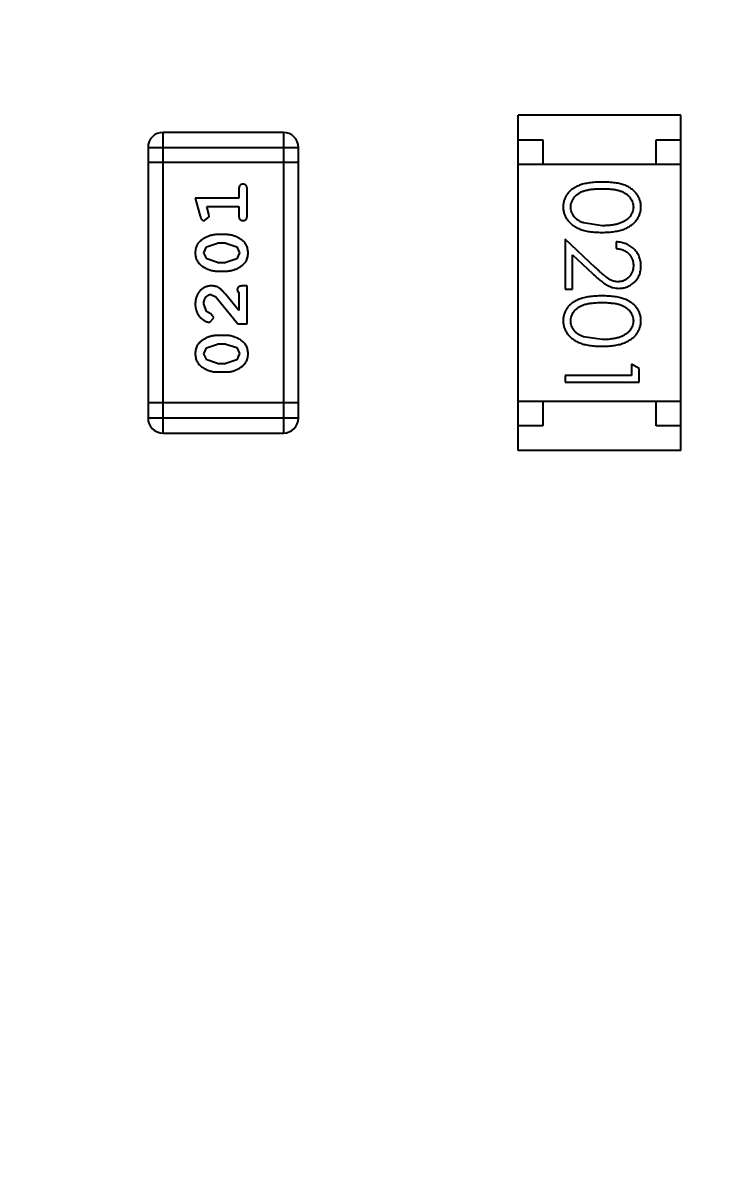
# Model space of a CAD drawing. Header units: inches. Extents: x -13 to 240, y -18 to 126.
# Drawn here: x 202.346 to 203.732, y 82.843 to 85.188 of the extents above; entities that cross this region are included whole.
import ezdxf

# ---------------------------------------------------------------- set-up
doc = ezdxf.new("R2010")
doc.units = ezdxf.units.IN
doc.header["$LTSCALE"] = 1.21
doc.header["$MEASUREMENT"] = 0
doc.header["$PDMODE"] = 3
doc.header["$PDSIZE"] = 0.3125
doc.layers.get('0').update_dxf_attribs({"linetype": 'CONTINUOUS'})
doc.layers.get('Defpoints').update_dxf_attribs({"linetype": 'CONTINUOUS'})
doc.layers.add('DIM', color=3, linetype='CONTINUOUS')
doc.styles.get("Standard").update_dxf_attribs({"font": 'txt', "width": 0.8})
doc.dimstyles.get("Standard").update_dxf_attribs({"dimtxt": 0.15625, "dimasz": 0.1875, "dimexe": 0.125, "dimexo": 0.0625, "dimgap": 0.09, "dimtad": 0, "dimtih": 1, "dimtoh": 1, "dimzin": 4, "dimdsep": 46, "dimtxsty": 'Standard', "dimblk": '_FILLED', "dimblk1": '_FILLED', "dimblk2": '_FILLED', "dimcen": 0.09, "dimazin": 1, "dimtp": 0.01, "dimtm": 0.01, "dimtfac": 1, "dimtofl": 0, "dimtmove": 0, "dimatfit": 3, "dimldrblk": '_FILLED', "dimfxl": 1, "dimtolj": 1, "dimtzin": 4, "dimarcsym": 0})

# ---------------------------------------------------------------- blocks, each defined once
blk = doc.blocks.new('_FILLED')
at = {"color": 0, "linetype": 'ByBlock'}
blk.add_solid([(0, 0), (-1, 0.1667), (-1, -0.1667)], dxfattribs=at)
blk = doc.blocks.new('*D57')
at = {"layer": 'Defpoints', "color": 0}
for p in [(222.3269, 99.4649), (198.0766, 63.4663), (232.488, 63.4663)]:
    blk.add_point(p, dxfattribs=at)
at = {"layer": 'DIM', "color": 0, "lineweight": -2}
for p, q in [((222.3894, 99.4649), (232.613, 99.4649)), ((232.488, 97.4649), (232.488, 84.489)), ((232.488, 65.4663), (232.488, 78.4423)), ((198.1391, 63.4663), (232.613, 63.4663))]:
    blk.add_line(p, q, dxfattribs=at)
at = {"layer": 'DIM', "color": 0, "lineweight": -2, "xscale": 2, "yscale": 2, "zscale": 2}
for p, rotation in [((232.488, 99.4649), 90), ((232.488, 63.4663), 270)]:
    blk.add_blockref('_FILLED', p, dxfattribs=dict(at, rotation=rotation))
at = {"layer": 'DIM', "color": 0, "insert": (232.488, 81.4656), "char_height": 2, "attachment_point": 5, "rotation": 90}
blk.add_mtext('\\A1;36.00', dxfattribs=at)

msp = doc.modelspace()

# ---------------------------------------------------------------- linework, layer by layer
at = {"color": 7, "linetype": 'Continuous'}
for p, q in [((203.349, 84.3214), (203.349, 85.0014)), ((203.679, 85.0014), (203.349, 85.0014)), ((203.679, 84.3214), (203.679, 85.0014)), ((202.6295, 84.3566), (202.6295, 84.9662)), ((202.8733, 84.9662), (202.6295, 84.9662)), ((202.8733, 84.9662), (202.8733, 84.3566)), ((202.599, 84.9357), (202.599, 84.3871)), ((202.599, 84.9357), (202.9038, 84.9357)), ((202.9038, 84.3871), (202.9038, 84.9357)), ((203.349, 84.9514), (203.399, 84.9514)), ((203.399, 84.9514), (203.399, 84.9014)), ((203.629, 84.9014), (203.629, 84.9514)), ((203.629, 84.9514), (203.679, 84.9514)), ((202.9038, 84.9052), (202.599, 84.9052)), ((203.349, 84.9014), (203.679, 84.9014)), ((202.7829, 84.8502), (202.7829, 84.8329)), ((202.8002, 84.7983), (202.8002, 84.8502)), ((202.6948, 84.8329), (202.7047, 84.7963)), ((202.7829, 84.8329), (202.6948, 84.8329)), ((202.7221, 84.8006), (202.7179, 84.8156)), ((202.7179, 84.8156), (202.7829, 84.8156)), ((202.7829, 84.8156), (202.7829, 84.7983)), ((202.7138, 84.7873), (202.7231, 84.7951)), ((202.7231, 84.7951), (202.7221, 84.8006)), ((203.5192, 84.7769), (203.4815, 84.7826)), ((202.7571, 84.7589), (202.7394, 84.7589)), ((203.4442, 84.75), (203.4442, 84.6481)), ((203.5063, 84.6918), (203.4442, 84.75)), ((203.5481, 84.7442), (203.5481, 84.7308)), ((202.7121, 84.7219), (202.7174, 84.7341)), ((202.7179, 84.7096), (202.7121, 84.7219)), ((202.7174, 84.7341), (202.7397, 84.7416)), ((202.7569, 84.7416), (202.7397, 84.7416)), ((202.7569, 84.7416), (202.7787, 84.7344)), ((202.7787, 84.7344), (202.7845, 84.7221)), ((202.7845, 84.7221), (202.7792, 84.71)), ((202.7397, 84.7023), (202.7179, 84.7096)), ((202.7397, 84.7023), (202.7569, 84.7023)), ((202.7792, 84.71), (202.7569, 84.7023)), ((203.4596, 84.6481), (203.4596, 84.7179)), ((203.4596, 84.7179), (203.4997, 84.6803)), ((202.7394, 84.685), (202.7571, 84.685)), ((202.8002, 84.6551), (202.7923, 84.6551)), ((202.8002, 84.578), (202.8002, 84.6551)), ((202.7266, 84.6378), (202.7363, 84.633)), ((202.7363, 84.633), (202.7813, 84.578)), ((202.7829, 84.6048), (202.7558, 84.6383)), ((202.7797, 84.6465), (202.7829, 84.641)), ((202.7829, 84.641), (202.7829, 84.6048)), ((203.4442, 84.6481), (203.4596, 84.6481)), ((202.7175, 84.6034), (202.7121, 84.6183)), ((202.726, 84.5985), (202.7175, 84.6034)), ((202.7241, 84.5812), (202.7325, 84.59)), ((202.7325, 84.59), (202.726, 84.5985)), ((202.7813, 84.578), (202.8002, 84.578)), ((202.7174, 84.5296), (202.7397, 84.5371)), ((202.7571, 84.5544), (202.7394, 84.5544)), ((202.7569, 84.5371), (202.7397, 84.5371)), ((202.7569, 84.5371), (202.7787, 84.5299)), ((203.5192, 84.5461), (203.4815, 84.5518)), ((202.7121, 84.5174), (202.7174, 84.5296)), ((202.7179, 84.505), (202.7121, 84.5174)), ((202.7787, 84.5299), (202.7845, 84.5176)), ((202.7845, 84.5176), (202.7792, 84.5054)), ((202.7397, 84.4978), (202.7179, 84.505)), ((202.7397, 84.4978), (202.7569, 84.4978)), ((202.7792, 84.5054), (202.7569, 84.4978)), ((203.5789, 84.4961), (203.5789, 84.4731)), ((203.5942, 84.4873), (203.5789, 84.4961)), ((203.5942, 84.4596), (203.5942, 84.4873)), ((202.7394, 84.4805), (202.7571, 84.4805)), ((203.4442, 84.4731), (203.4442, 84.4596)), ((203.5789, 84.4731), (203.4442, 84.4731)), ((203.4442, 84.4596), (203.5942, 84.4596)), ((202.9038, 84.4176), (202.599, 84.4176)), ((203.349, 84.4214), (203.679, 84.4214)), ((203.399, 84.4214), (203.399, 84.3714)), ((203.629, 84.3714), (203.629, 84.4214)), ((202.9038, 84.3871), (202.599, 84.3871)), ((203.399, 84.3714), (203.349, 84.3714)), ((203.679, 84.3714), (203.629, 84.3714)), ((202.6295, 84.3566), (202.8733, 84.3566)), ((203.679, 84.3214), (203.349, 84.3214))]:
    msp.add_line(p, q, dxfattribs=at)
for centre, start, end in [((202.6295, 84.9357), 90, 180), ((202.8733, 84.9357), 0, 90), ((202.6295, 84.3871), 180, 270), ((202.8733, 84.3871), 270, 0)]:
    msp.add_arc(centre, 0.0305, start, end, dxfattribs=at)
for points, knots in [([(202.7915, 84.8612), (202.7909, 84.8612), (202.7897, 84.8611), (202.7881, 84.8606), (202.7866, 84.8598), (202.7852, 84.8586), (202.7842, 84.857), (202.7834, 84.8551), (202.7829, 84.8528), (202.7829, 84.8511), (202.7829, 84.8502)], [0, 0, 0, 0, 0.11517, 0.223509, 0.328254, 0.438012, 0.553651, 0.682263, 0.830856, 1, 1, 1, 1]), ([(202.8002, 84.8502), (202.8002, 84.8511), (202.8001, 84.8528), (202.7997, 84.8551), (202.7989, 84.857), (202.7978, 84.8586), (202.7965, 84.8598), (202.795, 84.8606), (202.7933, 84.8611), (202.7921, 84.8612), (202.7915, 84.8612)], [0, 0, 0, 0, 0.169012, 0.317488, 0.445429, 0.560977, 0.67065, 0.776666, 0.88492, 1, 1, 1, 1]), ([(203.5192, 84.8654), (203.5168, 84.8654), (203.5122, 84.8653), (203.5054, 84.865), (203.499, 84.8645), (203.4931, 84.8638), (203.4876, 84.8629), (203.4824, 84.8618), (203.4777, 84.8605), (203.4734, 84.859), (203.4694, 84.8573), (203.4656, 84.8555), (203.4622, 84.8534), (203.459, 84.8513), (203.456, 84.849), (203.4533, 84.8465), (203.4508, 84.8438), (203.4486, 84.841), (203.4467, 84.8381), (203.445, 84.8351), (203.4436, 84.832), (203.4424, 84.8288), (203.4415, 84.8255), (203.4409, 84.8222), (203.4405, 84.8187), (203.4404, 84.8164), (203.4404, 84.8152)], [0, 0, 0, 0, 0.068113, 0.132564, 0.193427, 0.250218, 0.303569, 0.353576, 0.400235, 0.443586, 0.484619, 0.524292, 0.56238, 0.599049, 0.63494, 0.669782, 0.704009, 0.737842, 0.771098, 0.803896, 0.836415, 0.868639, 0.900715, 0.933378, 0.966213, 1, 1, 1, 1]), ([(203.5981, 84.8152), (203.5981, 84.8164), (203.598, 84.8187), (203.5976, 84.8222), (203.597, 84.8256), (203.596, 84.8288), (203.5949, 84.8321), (203.5934, 84.8352), (203.5917, 84.8382), (203.5897, 84.8412), (203.5875, 84.844), (203.5851, 84.8466), (203.5823, 84.8491), (203.5794, 84.8514), (203.5762, 84.8536), (203.5727, 84.8556), (203.569, 84.8574), (203.5651, 84.8591), (203.5608, 84.8606), (203.5561, 84.8619), (203.551, 84.863), (203.5454, 84.8638), (203.5394, 84.8645), (203.5331, 84.865), (203.5263, 84.8653), (203.5216, 84.8654), (203.5192, 84.8654)], [0, 0, 0, 0, 0.033742, 0.066533, 0.099153, 0.13154, 0.164087, 0.196563, 0.229707, 0.263315, 0.297504, 0.331686, 0.366482, 0.4021, 0.438958, 0.476748, 0.515985, 0.556589, 0.599519, 0.645765, 0.695487, 0.748721, 0.805687, 0.866754, 0.931405, 1, 1, 1, 1]), ([(203.4558, 84.8148), (203.4559, 84.8164), (203.456, 84.8197), (203.4573, 84.8246), (203.4594, 84.8293), (203.4618, 84.8331), (203.4641, 84.8359), (203.466, 84.838), (203.4682, 84.8399), (203.4705, 84.8417), (203.473, 84.8433), (203.4757, 84.8448), (203.4786, 84.8461), (203.4817, 84.8474), (203.4851, 84.8485), (203.4889, 84.8494), (203.493, 84.8501), (203.4975, 84.8508), (203.5024, 84.8513), (203.5077, 84.8516), (203.5134, 84.8519), (203.5172, 84.8519), (203.5192, 84.8519)], [0, 0, 0, 0, 0.060034, 0.120278, 0.182348, 0.247919, 0.281641, 0.315701, 0.350322, 0.385703, 0.421819, 0.459196, 0.497866, 0.538301, 0.58121, 0.628183, 0.679403, 0.734699, 0.794074, 0.858416, 0.927049, 1, 1, 1, 1]), ([(203.5192, 84.8519), (203.5213, 84.8519), (203.5252, 84.8519), (203.5308, 84.8516), (203.5361, 84.8513), (203.541, 84.8508), (203.5455, 84.8502), (203.5497, 84.8493), (203.5534, 84.8484), (203.5568, 84.8473), (203.56, 84.8461), (203.5629, 84.8447), (203.5656, 84.8432), (203.5681, 84.8416), (203.5704, 84.8399), (203.5725, 84.838), (203.5745, 84.836), (203.5767, 84.8331), (203.5791, 84.8294), (203.5812, 84.8247), (203.5824, 84.8197), (203.5826, 84.8164), (203.5827, 84.8148)], [0, 0, 0, 0, 0.073302, 0.142286, 0.206253, 0.266017, 0.321612, 0.372532, 0.419497, 0.462398, 0.502825, 0.541489, 0.579034, 0.615143, 0.650298, 0.684912, 0.718701, 0.752189, 0.817245, 0.879117, 0.939613, 1, 1, 1, 1]), ([(203.4404, 84.8152), (203.4404, 84.814), (203.4405, 84.8116), (203.4409, 84.8081), (203.4415, 84.8047), (203.4425, 84.8013), (203.4437, 84.7981), (203.4451, 84.7949), (203.4469, 84.7918), (203.4489, 84.7888), (203.4511, 84.7859), (203.4537, 84.7832), (203.4564, 84.7806), (203.4595, 84.7782), (203.4628, 84.7759), (203.4664, 84.7738), (203.4702, 84.7719), (203.4742, 84.7701), (203.4786, 84.7685), (203.4834, 84.7672), (203.4884, 84.766), (203.4939, 84.7651), (203.4997, 84.7644), (203.5059, 84.7638), (203.5124, 84.7635), (203.5169, 84.7635), (203.5192, 84.7634)], [0, 0, 0, 0, 0.033824, 0.067298, 0.10028, 0.133019, 0.165736, 0.198792, 0.232372, 0.266409, 0.301016, 0.336196, 0.371972, 0.408574, 0.446394, 0.485225, 0.525372, 0.567224, 0.611081, 0.65775, 0.70702, 0.759235, 0.814484, 0.873227, 0.934937, 1, 1, 1, 1]), ([(203.4815, 84.7826), (203.4805, 84.783), (203.4784, 84.7837), (203.4755, 84.7851), (203.4728, 84.7865), (203.4703, 84.7881), (203.468, 84.7899), (203.4658, 84.7917), (203.4639, 84.7937), (203.4617, 84.7965), (203.4593, 84.8002), (203.4573, 84.8049), (203.456, 84.8098), (203.4559, 84.8131), (203.4558, 84.8148)], [0, 0, 0, 0, 0.075949, 0.148549, 0.218996, 0.286119, 0.351826, 0.416074, 0.478265, 0.540325, 0.660405, 0.774606, 0.887187, 1, 1, 1, 1]), ([(203.5192, 84.7634), (203.5215, 84.7635), (203.526, 84.7635), (203.5325, 84.7638), (203.5387, 84.7644), (203.5446, 84.7651), (203.5501, 84.7661), (203.5552, 84.7672), (203.5599, 84.7686), (203.5644, 84.7702), (203.5684, 84.772), (203.5723, 84.7739), (203.5758, 84.7761), (203.5792, 84.7783), (203.5822, 84.7807), (203.585, 84.7833), (203.5875, 84.786), (203.5897, 84.7889), (203.5917, 84.7919), (203.5934, 84.795), (203.5949, 84.7981), (203.596, 84.8014), (203.597, 84.8047), (203.5976, 84.8081), (203.598, 84.8117), (203.5981, 84.814), (203.5981, 84.8152)], [0, 0, 0, 0, 0.065278, 0.127205, 0.186168, 0.241675, 0.294115, 0.343609, 0.390387, 0.434463, 0.476646, 0.517002, 0.555936, 0.593716, 0.630057, 0.665601, 0.700745, 0.734917, 0.768681, 0.802087, 0.834849, 0.867433, 0.900138, 0.932806, 0.966212, 1, 1, 1, 1]), ([(203.5827, 84.8148), (203.5826, 84.8131), (203.5824, 84.8098), (203.5812, 84.805), (203.5791, 84.8003), (203.5767, 84.7966), (203.5744, 84.7937), (203.5724, 84.7917), (203.5702, 84.7897), (203.5677, 84.7879), (203.565, 84.7862), (203.5621, 84.7847), (203.5589, 84.7832), (203.5555, 84.7819), (203.5518, 84.7807), (203.5479, 84.7797), (203.5437, 84.7789), (203.5393, 84.7781), (203.5346, 84.7776), (203.5297, 84.7772), (203.5246, 84.777), (203.521, 84.7769), (203.5192, 84.7769)], [0, 0, 0, 0, 0.059689, 0.119507, 0.181075, 0.246162, 0.279894, 0.314468, 0.350403, 0.387474, 0.426147, 0.466624, 0.508745, 0.553328, 0.600058, 0.649177, 0.700552, 0.754894, 0.811825, 0.871514, 0.934319, 1, 1, 1, 1]), ([(202.7047, 84.7963), (202.7049, 84.7955), (202.7054, 84.7939), (202.7062, 84.7918), (202.7072, 84.7902), (202.7082, 84.789), (202.7094, 84.7882), (202.7107, 84.7877), (202.7122, 84.7873), (202.7133, 84.7873), (202.7138, 84.7873)], [0, 0, 0, 0, 0.187321, 0.344927, 0.475328, 0.579604, 0.674244, 0.773631, 0.882025, 1, 1, 1, 1]), ([(202.7829, 84.7983), (202.7829, 84.7974), (202.7829, 84.7957), (202.7834, 84.7934), (202.7842, 84.7914), (202.7852, 84.7898), (202.7866, 84.7887), (202.7881, 84.7879), (202.7897, 84.7874), (202.7909, 84.7873), (202.7915, 84.7873)], [0, 0, 0, 0, 0.169102, 0.317658, 0.446239, 0.563118, 0.671828, 0.776546, 0.884858, 1, 1, 1, 1]), ([(202.7915, 84.7873), (202.7921, 84.7873), (202.7933, 84.7874), (202.795, 84.7879), (202.7965, 84.7887), (202.7979, 84.7898), (202.7989, 84.7914), (202.7997, 84.7934), (202.8001, 84.7957), (202.8002, 84.7974), (202.8002, 84.7983)], [0, 0, 0, 0, 0.115051, 0.223278, 0.329269, 0.437893, 0.554681, 0.682591, 0.83103, 1, 1, 1, 1]), ([(202.7394, 84.7589), (202.7383, 84.7589), (202.7362, 84.7589), (202.733, 84.7586), (202.7299, 84.7581), (202.7268, 84.7574), (202.7237, 84.7565), (202.7207, 84.7553), (202.7177, 84.7541), (202.7148, 84.7526), (202.7121, 84.751), (202.7096, 84.7493), (202.7072, 84.7477), (202.7051, 84.746), (202.7033, 84.7443), (202.7016, 84.7426), (202.7002, 84.7408), (202.6986, 84.7385), (202.697, 84.7353), (202.6957, 84.7311), (202.6949, 84.7266), (202.6948, 84.7234), (202.6948, 84.7218)], [0, 0, 0, 0, 0.049855, 0.099516, 0.148482, 0.19758, 0.246804, 0.296268, 0.346517, 0.397047, 0.446826, 0.49336, 0.537801, 0.579207, 0.617974, 0.654833, 0.689171, 0.722088, 0.786392, 0.853518, 0.924186, 1, 1, 1, 1]), ([(202.8018, 84.722), (202.8017, 84.7235), (202.8017, 84.7263), (202.8009, 84.7304), (202.7998, 84.7342), (202.7982, 84.7378), (202.7962, 84.7411), (202.7937, 84.7442), (202.7907, 84.747), (202.7873, 84.7494), (202.7838, 84.7516), (202.7801, 84.7536), (202.7764, 84.7552), (202.7726, 84.7566), (202.7688, 84.7576), (202.7649, 84.7584), (202.7611, 84.7589), (202.7585, 84.7589), (202.7571, 84.7589)], [0, 0, 0, 0, 0.067217, 0.131051, 0.19272, 0.252824, 0.312745, 0.373449, 0.436041, 0.501494, 0.567761, 0.632087, 0.695096, 0.757109, 0.817993, 0.878657, 0.939311, 1, 1, 1, 1]), ([(203.5981, 84.6953), (203.5981, 84.697), (203.598, 84.7003), (203.5973, 84.7051), (203.5962, 84.7097), (203.5947, 84.7142), (203.5926, 84.7184), (203.5902, 84.7224), (203.5874, 84.7262), (203.5841, 84.7298), (203.5805, 84.733), (203.5766, 84.7359), (203.5724, 84.7383), (203.568, 84.7404), (203.5634, 84.742), (203.5585, 84.7431), (203.5534, 84.744), (203.5499, 84.7441), (203.5481, 84.7442)], [0, 0, 0, 0, 0.06445, 0.126725, 0.187421, 0.247417, 0.306749, 0.366595, 0.427749, 0.490235, 0.553031, 0.614805, 0.676505, 0.738096, 0.801021, 0.864897, 0.931209, 1, 1, 1, 1]), ([(202.6948, 84.7218), (202.6948, 84.7204), (202.6949, 84.7176), (202.6956, 84.7135), (202.6967, 84.7096), (202.6983, 84.7061), (202.7004, 84.7028), (202.7029, 84.6997), (202.7059, 84.6969), (202.7092, 84.6945), (202.7128, 84.6923), (202.7165, 84.6903), (202.7202, 84.6887), (202.724, 84.6873), (202.7278, 84.6863), (202.7316, 84.6855), (202.7355, 84.6851), (202.7381, 84.685), (202.7394, 84.685)], [0, 0, 0, 0, 0.06692, 0.130834, 0.19258, 0.252759, 0.312631, 0.373411, 0.436359, 0.501894, 0.568244, 0.632472, 0.69556, 0.757163, 0.818592, 0.878885, 0.939235, 1, 1, 1, 1]), ([(202.7571, 84.685), (202.7582, 84.685), (202.7603, 84.6851), (202.7635, 84.6854), (202.7667, 84.6858), (202.7697, 84.6865), (202.7728, 84.6874), (202.7758, 84.6886), (202.7788, 84.6898), (202.7816, 84.6913), (202.7844, 84.6929), (202.7869, 84.6945), (202.7892, 84.6961), (202.7913, 84.6978), (202.7932, 84.6995), (202.7949, 84.7012), (202.7963, 84.7029), (202.7979, 84.7053), (202.7995, 84.7085), (202.8008, 84.7127), (202.8016, 84.7172), (202.8017, 84.7204), (202.8018, 84.722)], [0, 0, 0, 0, 0.049886, 0.09882, 0.148132, 0.19689, 0.246038, 0.295176, 0.345305, 0.395692, 0.445312, 0.491875, 0.535813, 0.577009, 0.616081, 0.652689, 0.687585, 0.720206, 0.785062, 0.85223, 0.923759, 1, 1, 1, 1]), ([(203.5481, 84.7308), (203.5494, 84.7306), (203.552, 84.7304), (203.5558, 84.7296), (203.5594, 84.7287), (203.5627, 84.7275), (203.5658, 84.7259), (203.5686, 84.7242), (203.5713, 84.7222), (203.5736, 84.7199), (203.5758, 84.7175), (203.5776, 84.7149), (203.5792, 84.7121), (203.5805, 84.7091), (203.5815, 84.7061), (203.5822, 84.7028), (203.5826, 84.6995), (203.5827, 84.6972), (203.5827, 84.696)], [0, 0, 0, 0, 0.073648, 0.143686, 0.210962, 0.275557, 0.338064, 0.399311, 0.4594, 0.51934, 0.579024, 0.637809, 0.695959, 0.754122, 0.813113, 0.873453, 0.935561, 1, 1, 1, 1]), ([(203.5827, 84.696), (203.5827, 84.6949), (203.5826, 84.6927), (203.5822, 84.6894), (203.5815, 84.6863), (203.5805, 84.6834), (203.5792, 84.6805), (203.5777, 84.6778), (203.5758, 84.6753), (203.5738, 84.6728), (203.5715, 84.6706), (203.5691, 84.6687), (203.5665, 84.6671), (203.5639, 84.6657), (203.5611, 84.6647), (203.5583, 84.664), (203.5553, 84.6635), (203.5533, 84.6635), (203.5523, 84.6634)], [0, 0, 0, 0, 0.068027, 0.133505, 0.19695, 0.26027, 0.322741, 0.384982, 0.448465, 0.513424, 0.578224, 0.640011, 0.700094, 0.760067, 0.819012, 0.877878, 0.938035, 1, 1, 1, 1]), ([(203.4997, 84.6803), (203.5012, 84.6789), (203.5042, 84.6761), (203.5085, 84.6722), (203.5127, 84.6686), (203.5166, 84.6654), (203.5202, 84.6626), (203.5236, 84.6601), (203.5267, 84.658), (203.5305, 84.6557), (203.5353, 84.6534), (203.5412, 84.6514), (203.5473, 84.6502), (203.5514, 84.6501), (203.5535, 84.65)], [0, 0, 0, 0, 0.09953, 0.192079, 0.277712, 0.357454, 0.429648, 0.495771, 0.555538, 0.608657, 0.707578, 0.804328, 0.901298, 1, 1, 1, 1]), ([(203.5523, 84.6634), (203.5507, 84.6635), (203.5474, 84.6636), (203.5426, 84.6647), (203.538, 84.6664), (203.5342, 84.6684), (203.5311, 84.6704), (203.5284, 84.6723), (203.5255, 84.6746), (203.5222, 84.6773), (203.5186, 84.6804), (203.5148, 84.6838), (203.5106, 84.6877), (203.5078, 84.6904), (203.5063, 84.6918)], [0, 0, 0, 0, 0.088014, 0.174976, 0.2638, 0.355443, 0.406413, 0.465519, 0.533076, 0.609353, 0.693899, 0.787171, 0.889197, 1, 1, 1, 1]), ([(203.5535, 84.65), (203.555, 84.65), (203.5579, 84.6501), (203.5622, 84.6507), (203.5664, 84.6517), (203.5704, 84.653), (203.5742, 84.6548), (203.5779, 84.657), (203.5815, 84.6595), (203.5849, 84.6625), (203.588, 84.6657), (203.5907, 84.6692), (203.593, 84.673), (203.5949, 84.677), (203.5963, 84.6812), (203.5973, 84.6857), (203.598, 84.6904), (203.5981, 84.6936), (203.5981, 84.6953)], [0, 0, 0, 0, 0.06271, 0.123347, 0.183401, 0.242828, 0.302097, 0.36242, 0.423725, 0.487032, 0.550491, 0.612709, 0.674265, 0.73617, 0.799211, 0.863483, 0.930525, 1, 1, 1, 1]), ([(202.7276, 84.6551), (202.7264, 84.6551), (202.7242, 84.655), (202.721, 84.6545), (202.7179, 84.6537), (202.7149, 84.6526), (202.7121, 84.6511), (202.7094, 84.6493), (202.7068, 84.6472), (202.7043, 84.6448), (202.7021, 84.6422), (202.7001, 84.6393), (202.6985, 84.6363), (202.6971, 84.6331), (202.6961, 84.6297), (202.6953, 84.6261), (202.6949, 84.6223), (202.6948, 84.6197), (202.6948, 84.6184)], [0, 0, 0, 0, 0.060981, 0.120256, 0.178148, 0.236115, 0.293993, 0.352864, 0.413358, 0.476056, 0.539296, 0.602396, 0.665116, 0.728325, 0.792919, 0.859317, 0.928302, 1, 1, 1, 1]), ([(202.7558, 84.6383), (202.7551, 84.6392), (202.7536, 84.6409), (202.7514, 84.6433), (202.7493, 84.6454), (202.7473, 84.6473), (202.7454, 84.6489), (202.7436, 84.6502), (202.742, 84.6514), (202.7399, 84.6525), (202.7374, 84.6535), (202.7342, 84.6545), (202.7309, 84.655), (202.7287, 84.6551), (202.7276, 84.6551)], [0, 0, 0, 0, 0.103002, 0.197728, 0.285279, 0.365235, 0.437224, 0.502446, 0.560545, 0.611446, 0.707576, 0.80349, 0.900532, 1, 1, 1, 1]), ([(202.7923, 84.6551), (202.7913, 84.6551), (202.7893, 84.655), (202.7866, 84.6546), (202.7843, 84.6539), (202.7826, 84.6529), (202.7813, 84.6516), (202.7804, 84.65), (202.7798, 84.6483), (202.7798, 84.6471), (202.7797, 84.6465)], [0, 0, 0, 0, 0.1844, 0.34094, 0.473574, 0.586824, 0.690029, 0.789175, 0.890445, 1, 1, 1, 1]), ([(202.7121, 84.6183), (202.7121, 84.6197), (202.7122, 84.6224), (202.7131, 84.6262), (202.7144, 84.6296), (202.7164, 84.6325), (202.7186, 84.6348), (202.7211, 84.6366), (202.7238, 84.6376), (202.7257, 84.6377), (202.7266, 84.6378)], [0, 0, 0, 0, 0.156344, 0.299348, 0.4327, 0.561, 0.682299, 0.791883, 0.89611, 1, 1, 1, 1]), ([(203.5192, 84.6346), (203.5168, 84.6346), (203.5122, 84.6346), (203.5054, 84.6343), (203.499, 84.6338), (203.4931, 84.633), (203.4876, 84.6321), (203.4824, 84.6311), (203.4777, 84.6297), (203.4734, 84.6282), (203.4694, 84.6265), (203.4656, 84.6247), (203.4622, 84.6227), (203.459, 84.6205), (203.456, 84.6182), (203.4533, 84.6157), (203.4508, 84.6131), (203.4486, 84.6103), (203.4467, 84.6073), (203.445, 84.6043), (203.4436, 84.6012), (203.4424, 84.598), (203.4415, 84.5948), (203.4409, 84.5914), (203.4405, 84.588), (203.4404, 84.5856), (203.4404, 84.5844)], [0, 0, 0, 0, 0.068113, 0.132564, 0.193427, 0.250218, 0.303569, 0.353576, 0.400235, 0.443586, 0.484619, 0.524292, 0.56238, 0.599049, 0.63494, 0.669782, 0.704009, 0.737842, 0.771098, 0.803896, 0.836415, 0.868639, 0.900715, 0.933378, 0.966213, 1, 1, 1, 1]), ([(203.5981, 84.5844), (203.5981, 84.5856), (203.598, 84.588), (203.5976, 84.5914), (203.597, 84.5948), (203.596, 84.5981), (203.5949, 84.6013), (203.5934, 84.6044), (203.5917, 84.6074), (203.5897, 84.6104), (203.5875, 84.6132), (203.5851, 84.6159), (203.5823, 84.6183), (203.5794, 84.6207), (203.5762, 84.6228), (203.5727, 84.6248), (203.569, 84.6267), (203.5651, 84.6283), (203.5608, 84.6298), (203.5561, 84.6311), (203.551, 84.6322), (203.5454, 84.6331), (203.5394, 84.6337), (203.5331, 84.6343), (203.5263, 84.6346), (203.5216, 84.6346), (203.5192, 84.6346)], [0, 0, 0, 0, 0.033742, 0.066533, 0.099153, 0.13154, 0.164087, 0.196563, 0.229707, 0.263315, 0.297504, 0.331686, 0.366482, 0.4021, 0.438958, 0.476748, 0.515985, 0.556589, 0.599519, 0.645765, 0.695487, 0.748721, 0.805687, 0.866754, 0.931405, 1, 1, 1, 1]), ([(202.6948, 84.6184), (202.6948, 84.6167), (202.695, 84.6134), (202.6958, 84.6084), (202.6972, 84.6037), (202.6992, 84.5992), (202.7017, 84.5951), (202.7045, 84.5914), (202.7078, 84.5883), (202.7114, 84.5858), (202.7149, 84.5838), (202.7182, 84.5823), (202.7213, 84.5814), (202.7232, 84.5812), (202.7241, 84.5812)], [0, 0, 0, 0, 0.098286, 0.193983, 0.289056, 0.384352, 0.477435, 0.566197, 0.652355, 0.737986, 0.818188, 0.887401, 0.94802, 1, 1, 1, 1]), ([(203.4558, 84.584), (203.4559, 84.5856), (203.456, 84.589), (203.4573, 84.5938), (203.4594, 84.5986), (203.4618, 84.6023), (203.4641, 84.6052), (203.466, 84.6072), (203.4682, 84.6091), (203.4705, 84.6109), (203.473, 84.6125), (203.4757, 84.614), (203.4786, 84.6154), (203.4817, 84.6166), (203.4851, 84.6177), (203.4889, 84.6186), (203.493, 84.6194), (203.4975, 84.6201), (203.5024, 84.6205), (203.5077, 84.6209), (203.5134, 84.6211), (203.5172, 84.6211), (203.5192, 84.6211)], [0, 0, 0, 0, 0.060034, 0.120278, 0.182348, 0.247919, 0.281641, 0.315701, 0.350322, 0.385703, 0.421819, 0.459196, 0.497866, 0.538301, 0.58121, 0.628183, 0.679403, 0.734699, 0.794074, 0.858416, 0.927049, 1, 1, 1, 1]), ([(203.5192, 84.6211), (203.5213, 84.6211), (203.5252, 84.6211), (203.5308, 84.6209), (203.5361, 84.6205), (203.541, 84.62), (203.5455, 84.6194), (203.5497, 84.6186), (203.5534, 84.6177), (203.5568, 84.6166), (203.56, 84.6153), (203.5629, 84.614), (203.5656, 84.6125), (203.5681, 84.6108), (203.5704, 84.6091), (203.5725, 84.6072), (203.5745, 84.6052), (203.5767, 84.6023), (203.5791, 84.5986), (203.5812, 84.5939), (203.5824, 84.589), (203.5826, 84.5857), (203.5827, 84.584)], [0, 0, 0, 0, 0.073302, 0.142286, 0.206253, 0.266017, 0.321612, 0.372532, 0.419497, 0.462398, 0.502825, 0.541489, 0.579034, 0.615143, 0.650298, 0.684912, 0.718701, 0.752189, 0.817245, 0.879117, 0.939613, 1, 1, 1, 1]), ([(203.4404, 84.5844), (203.4404, 84.5833), (203.4405, 84.5809), (203.4409, 84.5774), (203.4415, 84.5739), (203.4425, 84.5706), (203.4437, 84.5673), (203.4451, 84.5641), (203.4469, 84.561), (203.4489, 84.558), (203.4511, 84.5551), (203.4537, 84.5524), (203.4564, 84.5498), (203.4595, 84.5474), (203.4628, 84.5451), (203.4664, 84.5431), (203.4702, 84.5411), (203.4742, 84.5394), (203.4786, 84.5377), (203.4834, 84.5364), (203.4884, 84.5353), (203.4939, 84.5343), (203.4997, 84.5336), (203.5059, 84.533), (203.5124, 84.5328), (203.5169, 84.5327), (203.5192, 84.5327)], [0, 0, 0, 0, 0.033824, 0.067298, 0.10028, 0.133019, 0.165736, 0.198792, 0.232372, 0.266409, 0.301016, 0.336196, 0.371972, 0.408574, 0.446394, 0.485225, 0.525372, 0.567224, 0.611081, 0.65775, 0.70702, 0.759235, 0.814484, 0.873227, 0.934937, 1, 1, 1, 1]), ([(203.4815, 84.5518), (203.4805, 84.5522), (203.4784, 84.553), (203.4755, 84.5543), (203.4728, 84.5558), (203.4703, 84.5574), (203.468, 84.5591), (203.4658, 84.561), (203.4639, 84.563), (203.4617, 84.5658), (203.4593, 84.5695), (203.4573, 84.5742), (203.456, 84.579), (203.4559, 84.5823), (203.4558, 84.584)], [0, 0, 0, 0, 0.075949, 0.148549, 0.218996, 0.286119, 0.351826, 0.416074, 0.478265, 0.540325, 0.660405, 0.774606, 0.887187, 1, 1, 1, 1]), ([(203.5192, 84.5327), (203.5215, 84.5327), (203.526, 84.5328), (203.5325, 84.533), (203.5387, 84.5336), (203.5446, 84.5343), (203.5501, 84.5353), (203.5552, 84.5364), (203.5599, 84.5379), (203.5644, 84.5394), (203.5684, 84.5413), (203.5723, 84.5432), (203.5758, 84.5453), (203.5792, 84.5475), (203.5822, 84.55), (203.585, 84.5525), (203.5875, 84.5552), (203.5897, 84.5581), (203.5917, 84.5611), (203.5934, 84.5642), (203.5949, 84.5674), (203.596, 84.5706), (203.597, 84.5739), (203.5976, 84.5774), (203.598, 84.5809), (203.5981, 84.5833), (203.5981, 84.5844)], [0, 0, 0, 0, 0.065278, 0.127205, 0.186168, 0.241675, 0.294115, 0.343609, 0.390387, 0.434463, 0.476646, 0.517002, 0.555936, 0.593716, 0.630057, 0.665601, 0.700745, 0.734917, 0.768681, 0.802087, 0.834849, 0.867433, 0.900138, 0.932806, 0.966212, 1, 1, 1, 1]), ([(203.5827, 84.584), (203.5826, 84.5824), (203.5824, 84.5791), (203.5812, 84.5742), (203.5791, 84.5696), (203.5767, 84.5658), (203.5744, 84.5629), (203.5724, 84.5609), (203.5702, 84.5589), (203.5677, 84.5571), (203.565, 84.5555), (203.5621, 84.5539), (203.5589, 84.5524), (203.5555, 84.5511), (203.5518, 84.55), (203.5479, 84.5489), (203.5437, 84.5481), (203.5393, 84.5473), (203.5346, 84.5468), (203.5297, 84.5464), (203.5246, 84.5462), (203.521, 84.5462), (203.5192, 84.5461)], [0, 0, 0, 0, 0.059689, 0.119507, 0.181075, 0.246162, 0.279894, 0.314468, 0.350403, 0.387474, 0.426147, 0.466624, 0.508745, 0.553328, 0.600058, 0.649177, 0.700552, 0.754894, 0.811825, 0.871514, 0.934319, 1, 1, 1, 1]), ([(202.7394, 84.5544), (202.7383, 84.5544), (202.7362, 84.5544), (202.733, 84.5541), (202.7299, 84.5535), (202.7268, 84.5529), (202.7237, 84.552), (202.7207, 84.5508), (202.7177, 84.5495), (202.7148, 84.548), (202.7121, 84.5464), (202.7096, 84.5448), (202.7072, 84.5432), (202.7051, 84.5415), (202.7033, 84.5398), (202.7016, 84.5381), (202.7002, 84.5363), (202.6986, 84.534), (202.697, 84.5308), (202.6957, 84.5266), (202.6949, 84.5221), (202.6948, 84.5189), (202.6948, 84.5173)], [0, 0, 0, 0, 0.049855, 0.099516, 0.148482, 0.19758, 0.246804, 0.296268, 0.346517, 0.397047, 0.446826, 0.49336, 0.537801, 0.579207, 0.617974, 0.654833, 0.689171, 0.722088, 0.786392, 0.853518, 0.924186, 1, 1, 1, 1]), ([(202.8018, 84.5175), (202.8017, 84.519), (202.8017, 84.5218), (202.8009, 84.5259), (202.7998, 84.5297), (202.7982, 84.5333), (202.7962, 84.5366), (202.7937, 84.5397), (202.7907, 84.5425), (202.7873, 84.5449), (202.7838, 84.5471), (202.7801, 84.5491), (202.7764, 84.5507), (202.7726, 84.5521), (202.7688, 84.5531), (202.7649, 84.5539), (202.7611, 84.5543), (202.7585, 84.5544), (202.7571, 84.5544)], [0, 0, 0, 0, 0.067217, 0.131051, 0.19272, 0.252824, 0.312745, 0.373449, 0.436041, 0.501494, 0.567761, 0.632087, 0.695096, 0.757109, 0.817993, 0.878657, 0.939311, 1, 1, 1, 1]), ([(202.6948, 84.5173), (202.6948, 84.5159), (202.6949, 84.513), (202.6956, 84.509), (202.6967, 84.5051), (202.6983, 84.5015), (202.7004, 84.4982), (202.7029, 84.4952), (202.7059, 84.4924), (202.7092, 84.4899), (202.7128, 84.4877), (202.7165, 84.4858), (202.7202, 84.4842), (202.724, 84.4828), (202.7278, 84.4818), (202.7316, 84.481), (202.7355, 84.4806), (202.7381, 84.4805), (202.7394, 84.4805)], [0, 0, 0, 0, 0.06692, 0.130834, 0.19258, 0.252759, 0.312631, 0.373411, 0.436359, 0.501894, 0.568244, 0.632472, 0.69556, 0.757163, 0.818592, 0.878885, 0.939235, 1, 1, 1, 1]), ([(202.7571, 84.4805), (202.7582, 84.4805), (202.7603, 84.4805), (202.7635, 84.4809), (202.7667, 84.4813), (202.7697, 84.482), (202.7728, 84.4829), (202.7758, 84.484), (202.7788, 84.4853), (202.7816, 84.4868), (202.7844, 84.4884), (202.7869, 84.49), (202.7892, 84.4916), (202.7913, 84.4933), (202.7932, 84.495), (202.7949, 84.4967), (202.7963, 84.4984), (202.7979, 84.5008), (202.7995, 84.5039), (202.8008, 84.5081), (202.8016, 84.5127), (202.8017, 84.5159), (202.8018, 84.5175)], [0, 0, 0, 0, 0.049886, 0.09882, 0.148132, 0.19689, 0.246038, 0.295176, 0.345305, 0.395692, 0.445312, 0.491875, 0.535813, 0.577009, 0.616081, 0.652689, 0.687585, 0.720206, 0.785062, 0.85223, 0.923759, 1, 1, 1, 1])]:
    msp.add_open_spline(points, degree=3, knots=knots, dxfattribs=at)

# ---------------------------------------------------------------- dimensions: what is measured, and where the dimension line sits
at = {"layer": 'DIM'}
dim = msp.add_linear_dim(base=(232.488, 63.4663), p1=(222.3269, 99.4649), p2=(198.0766, 63.4663), angle=90, dimstyle='Standard', override={"dimtxt": 2, "dimasz": 2, "dimtih": 0, "dimtoh": 0, "dimzin": 0, "dimcen": 0.198, "dimadec": 0, "dimazin": 0, "dimtp": 0, "dimtm": 0, "dimtdec": 4, "dimtzin": 0}, dxfattribs=at)
dim.commit()
dim.dimension.update_dxf_attribs({"geometry": '*D57', "text_midpoint": (232.488, 81.4656)})

doc.saveas('drawing.dxf')
